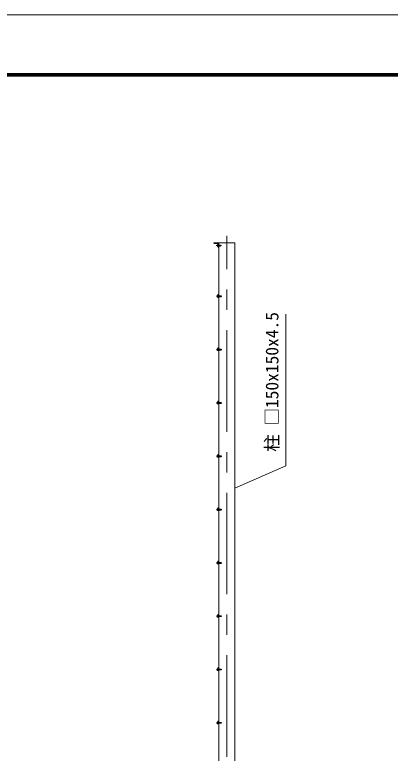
# Model space of a CAD drawing. Units: millimetres at full size; details may follow other scales. Extents: x -10500 to 10500, y -7425 to 7425.
# Drawn here: x -1535 to 1989, y 501 to 7425 of the extents above; entities that cross this region are included whole.
import ezdxf
from ezdxf.enums import TextEntityAlignment as Align

# ---------------------------------------------------------------- set-up
doc = ezdxf.new("R2010")
doc.units = ezdxf.units.MM
doc.header["$LTSCALE"] = 30
doc.linetypes.add('USER1', pattern=[50.8, 31.75, -6.35, 6.35, -6.35])
for name, color, linetype, lineweight in [('0-0_D-STR-TXT', 7, 'Continuous', 13), ('0-2_D-BMK', 2, 'USER1', 13), ('0-3_D-STR3', 3, 'Continuous', 13), ('0-4_D-STR1', 1, 'Continuous', 18), ('0-C_D-TTL', 7, 'Continuous', 18)]:
    doc.layers.add(name, color=color, linetype=linetype, lineweight=lineweight)
doc.styles.add('ＭＳ ゴシック', font='')
doc.styles.get('ＭＳ ゴシック').set_extended_font_data('MS Gothic')

msp = doc.modelspace()

# ---------------------------------------------------------------- linework, layer by layer
at = {"layer": '0-0_D-STR-TXT'}
msp.add_lwpolyline([(1009.39, 4617.68), (1009.39, 3195.32), (530.88, 2987.1)], dxfattribs=at)
at = {"layer": '0-2_D-BMK'}
for p, q in [((454.04, -2580.3), (454.04, 5351.7)), ((405.94, 5260.7), (355.94, 5260.7)), ((358.72, 4785.7), (408.72, 4785.7)), ((358.72, 4285.7), (408.72, 4285.7)), ((358.72, 3785.7), (408.72, 3785.7)), ((358.72, 3285.7), (408.72, 3285.7)), ((358.72, 2785.7), (408.72, 2785.7)), ((358.72, 2285.7), (408.72, 2285.7)), ((358.72, 1785.7), (408.72, 1785.7)), ((358.72, 1285.7), (408.72, 1285.7)), ((358.72, 785.7), (408.72, 785.7))]:
    msp.add_line(p, q, dxfattribs=at)
at = {"layer": '0-3_D-STR3'}
for p, q in [((368.04, 5268.95), (368.95, 5270.52)), ((368.04, 5268.95), (368.04, 5252.45)), ((368.95, 5270.52), (375.04, 5270.52)), ((368.95, 5265.61), (375.04, 5265.61)), ((375.04, 5270.52), (375.04, 5250.89)), ((379.04, 5265.7), (393.54, 5265.7)), ((379.04, 5264.8), (394.44, 5264.8)), ((393.54, 5265.7), (395.04, 5264.2)), ((395.04, 5264.2), (395.04, 5257.2)), ((368.04, 5252.45), (368.95, 5250.89)), ((368.95, 5255.8), (375.04, 5255.8)), ((368.95, 5250.89), (375.04, 5250.89)), ((379.04, 5256.6), (394.44, 5256.6)), ((379.04, 5255.7), (393.54, 5255.7)), ((365.74, 4792), (366.44, 4793.21)), ((365.74, 4792), (365.74, 4779.4)), ((365.74, 4779.4), (366.44, 4778.2)), ((371.04, 4793.21), (366.44, 4793.21)), ((371.04, 4789.46), (366.44, 4789.46)), ((371.04, 4781.95), (366.44, 4781.95)), ((371.04, 4778.2), (366.44, 4778.2)), ((371.04, 4798.7), (371.04, 4778.7)), ((371.04, 4793.21), (371.04, 4778.2)), ((374.04, 4801.7), (379.04, 4801.7)), ((374.04, 4798.2), (374.04, 4779.2)), ((374.04, 4789.7), (401.84, 4789.7)), ((374.04, 4788.95), (402.59, 4788.95)), ((374.04, 4782.45), (402.59, 4782.45)), ((374.04, 4781.7), (401.84, 4781.7)), ((374.54, 4798.7), (379.04, 4798.7)), ((374.54, 4778.7), (379.04, 4778.7)), ((379.04, 4801.7), (379.04, 4798.7)), ((379.04, 4778.7), (379.04, 4775.7)), ((401.84, 4789.7), (403.04, 4788.5)), ((401.84, 4789.7), (401.84, 4781.7)), ((401.84, 4781.7), (403.04, 4782.9)), ((403.04, 4788.5), (403.04, 4782.9)), ((374.04, 4775.7), (379.04, 4775.7)), ((365.74, 4292), (366.44, 4293.21)), ((371.04, 4293.21), (366.44, 4293.21)), ((371.04, 4298.7), (371.04, 4278.7)), ((371.04, 4293.21), (371.04, 4278.2)), ((374.04, 4301.7), (379.04, 4301.7)), ((374.04, 4298.2), (374.04, 4279.2)), ((374.54, 4298.7), (379.04, 4298.7)), ((379.04, 4301.7), (379.04, 4298.7)), ((365.74, 4292), (365.74, 4279.4)), ((365.74, 4279.4), (366.44, 4278.2)), ((371.04, 4289.46), (366.44, 4289.46)), ((371.04, 4281.95), (366.44, 4281.95)), ((371.04, 4278.2), (366.44, 4278.2)), ((374.04, 4289.7), (401.84, 4289.7)), ((374.04, 4288.95), (402.59, 4288.95)), ((374.04, 4282.45), (402.59, 4282.45)), ((374.04, 4281.7), (401.84, 4281.7)), ((374.04, 4275.7), (379.04, 4275.7)), ((374.54, 4278.7), (379.04, 4278.7)), ((379.04, 4278.7), (379.04, 4275.7)), ((401.84, 4289.7), (403.04, 4288.5)), ((401.84, 4289.7), (401.84, 4281.7)), ((401.84, 4281.7), (403.04, 4282.9)), ((403.04, 4288.5), (403.04, 4282.9)), ((365.74, 3792), (366.44, 3793.21)), ((365.74, 3792), (365.74, 3779.4)), ((365.74, 3779.4), (366.44, 3778.2)), ((371.04, 3793.21), (366.44, 3793.21)), ((371.04, 3789.46), (366.44, 3789.46)), ((371.04, 3781.95), (366.44, 3781.95)), ((371.04, 3778.2), (366.44, 3778.2)), ((371.04, 3798.7), (371.04, 3778.7)), ((371.04, 3793.21), (371.04, 3778.2)), ((374.04, 3801.7), (379.04, 3801.7)), ((374.04, 3798.2), (374.04, 3779.2)), ((374.04, 3789.7), (401.84, 3789.7)), ((374.04, 3788.95), (402.59, 3788.95)), ((374.04, 3782.45), (402.59, 3782.45)), ((374.04, 3781.7), (401.84, 3781.7)), ((374.04, 3775.7), (379.04, 3775.7)), ((374.54, 3798.7), (379.04, 3798.7)), ((374.54, 3778.7), (379.04, 3778.7)), ((379.04, 3801.7), (379.04, 3798.7)), ((379.04, 3778.7), (379.04, 3775.7)), ((401.84, 3789.7), (403.04, 3788.5)), ((401.84, 3789.7), (401.84, 3781.7)), ((401.84, 3781.7), (403.04, 3782.9)), ((403.04, 3788.5), (403.04, 3782.9)), ((365.74, 3292), (366.44, 3293.21)), ((365.74, 3292), (365.74, 3279.4)), ((365.74, 3279.4), (366.44, 3278.2)), ((371.04, 3293.21), (366.44, 3293.21)), ((371.04, 3289.46), (366.44, 3289.46)), ((371.04, 3281.95), (366.44, 3281.95)), ((371.04, 3278.2), (366.44, 3278.2)), ((371.04, 3298.7), (371.04, 3278.7)), ((371.04, 3293.21), (371.04, 3278.2)), ((374.04, 3301.7), (379.04, 3301.7)), ((374.04, 3298.2), (374.04, 3279.2)), ((374.04, 3289.7), (401.84, 3289.7)), ((374.04, 3288.95), (402.59, 3288.95)), ((374.04, 3282.45), (402.59, 3282.45)), ((374.04, 3281.7), (401.84, 3281.7)), ((374.04, 3275.7), (379.04, 3275.7)), ((374.54, 3298.7), (379.04, 3298.7)), ((374.54, 3278.7), (379.04, 3278.7)), ((379.04, 3301.7), (379.04, 3298.7)), ((379.04, 3278.7), (379.04, 3275.7)), ((401.84, 3289.7), (403.04, 3288.5)), ((401.84, 3289.7), (401.84, 3281.7)), ((401.84, 3281.7), (403.04, 3282.9)), ((403.04, 3288.5), (403.04, 3282.9)), ((365.74, 2792), (366.44, 2793.21)), ((365.74, 2792), (365.74, 2779.4)), ((365.74, 2779.4), (366.44, 2778.2)), ((371.04, 2793.21), (366.44, 2793.21)), ((371.04, 2789.46), (366.44, 2789.46)), ((371.04, 2781.95), (366.44, 2781.95)), ((371.04, 2778.2), (366.44, 2778.2)), ((371.04, 2798.7), (371.04, 2778.7)), ((371.04, 2793.21), (371.04, 2778.2)), ((374.04, 2801.7), (379.04, 2801.7)), ((374.04, 2798.2), (374.04, 2779.2)), ((374.04, 2789.7), (401.84, 2789.7)), ((374.04, 2788.95), (402.59, 2788.95)), ((374.04, 2782.45), (402.59, 2782.45)), ((374.04, 2781.7), (401.84, 2781.7)), ((374.04, 2775.7), (379.04, 2775.7)), ((374.54, 2798.7), (379.04, 2798.7)), ((374.54, 2778.7), (379.04, 2778.7)), ((379.04, 2801.7), (379.04, 2798.7)), ((379.04, 2778.7), (379.04, 2775.7)), ((401.84, 2789.7), (403.04, 2788.5)), ((401.84, 2789.7), (401.84, 2781.7)), ((401.84, 2781.7), (403.04, 2782.9)), ((403.04, 2788.5), (403.04, 2782.9)), ((365.74, 2292), (366.44, 2293.21)), ((365.74, 2292), (365.74, 2279.4)), ((371.04, 2293.21), (366.44, 2293.21)), ((371.04, 2289.46), (366.44, 2289.46)), ((371.04, 2298.7), (371.04, 2278.7)), ((371.04, 2293.21), (371.04, 2278.2)), ((374.04, 2301.7), (379.04, 2301.7)), ((374.04, 2298.2), (374.04, 2279.2)), ((374.04, 2289.7), (401.84, 2289.7)), ((374.04, 2288.95), (402.59, 2288.95)), ((374.54, 2298.7), (379.04, 2298.7)), ((379.04, 2301.7), (379.04, 2298.7)), ((401.84, 2289.7), (403.04, 2288.5)), ((401.84, 2289.7), (401.84, 2281.7)), ((403.04, 2288.5), (403.04, 2282.9)), ((365.74, 2279.4), (366.44, 2278.2)), ((371.04, 2281.95), (366.44, 2281.95)), ((371.04, 2278.2), (366.44, 2278.2)), ((374.04, 2282.45), (402.59, 2282.45)), ((374.04, 2281.7), (401.84, 2281.7)), ((374.04, 2275.7), (379.04, 2275.7)), ((374.54, 2278.7), (379.04, 2278.7)), ((379.04, 2278.7), (379.04, 2275.7)), ((401.84, 2281.7), (403.04, 2282.9)), ((374.04, 1801.7), (379.04, 1801.7)), ((379.04, 1801.7), (379.04, 1798.7)), ((365.74, 1792), (366.44, 1793.21)), ((365.74, 1792), (365.74, 1779.4)), ((365.74, 1779.4), (366.44, 1778.2)), ((371.04, 1793.21), (366.44, 1793.21)), ((371.04, 1789.46), (366.44, 1789.46)), ((371.04, 1781.95), (366.44, 1781.95)), ((371.04, 1778.2), (366.44, 1778.2)), ((371.04, 1798.7), (371.04, 1778.7)), ((371.04, 1793.21), (371.04, 1778.2)), ((374.04, 1798.2), (374.04, 1779.2)), ((374.04, 1789.7), (401.84, 1789.7)), ((374.04, 1788.95), (402.59, 1788.95)), ((374.04, 1782.45), (402.59, 1782.45)), ((374.04, 1781.7), (401.84, 1781.7)), ((374.04, 1775.7), (379.04, 1775.7)), ((374.54, 1798.7), (379.04, 1798.7)), ((374.54, 1778.7), (379.04, 1778.7)), ((379.04, 1778.7), (379.04, 1775.7)), ((401.84, 1789.7), (403.04, 1788.5)), ((401.84, 1789.7), (401.84, 1781.7)), ((401.84, 1781.7), (403.04, 1782.9)), ((403.04, 1788.5), (403.04, 1782.9)), ((365.74, 1292), (366.44, 1293.21)), ((365.74, 1292), (365.74, 1279.4)), ((365.74, 1279.4), (366.44, 1278.2)), ((371.04, 1293.21), (366.44, 1293.21)), ((371.04, 1289.46), (366.44, 1289.46)), ((371.04, 1281.95), (366.44, 1281.95)), ((371.04, 1278.2), (366.44, 1278.2)), ((371.04, 1298.7), (371.04, 1278.7)), ((371.04, 1293.21), (371.04, 1278.2)), ((374.04, 1301.7), (379.04, 1301.7)), ((374.04, 1298.2), (374.04, 1279.2)), ((374.04, 1289.7), (401.84, 1289.7)), ((374.04, 1288.95), (402.59, 1288.95)), ((374.04, 1282.45), (402.59, 1282.45)), ((374.04, 1281.7), (401.84, 1281.7)), ((374.04, 1275.7), (379.04, 1275.7)), ((374.54, 1298.7), (379.04, 1298.7)), ((374.54, 1278.7), (379.04, 1278.7)), ((379.04, 1301.7), (379.04, 1298.7)), ((379.04, 1278.7), (379.04, 1275.7)), ((401.84, 1289.7), (403.04, 1288.5)), ((401.84, 1289.7), (401.84, 1281.7)), ((401.84, 1281.7), (403.04, 1282.9)), ((403.04, 1288.5), (403.04, 1282.9)), ((365.74, 792), (366.44, 793.21)), ((365.74, 792), (365.74, 779.4)), ((365.74, 779.4), (366.44, 778.2)), ((371.04, 793.21), (366.44, 793.21)), ((371.04, 789.46), (366.44, 789.46)), ((371.04, 781.95), (366.44, 781.95)), ((371.04, 778.2), (366.44, 778.2)), ((371.04, 798.7), (371.04, 778.7)), ((371.04, 793.21), (371.04, 778.2)), ((374.04, 801.7), (379.04, 801.7)), ((374.04, 798.2), (374.04, 779.2)), ((374.04, 789.7), (401.84, 789.7)), ((374.04, 788.95), (402.59, 788.95)), ((374.04, 782.45), (402.59, 782.45)), ((374.04, 781.7), (401.84, 781.7)), ((374.04, 775.7), (379.04, 775.7)), ((374.54, 798.7), (379.04, 798.7)), ((374.54, 778.7), (379.04, 778.7)), ((379.04, 801.7), (379.04, 798.7)), ((379.04, 778.7), (379.04, 775.7)), ((401.84, 789.7), (403.04, 788.5)), ((401.84, 789.7), (401.84, 781.7)), ((401.84, 781.7), (403.04, 782.9)), ((403.04, 788.5), (403.04, 782.9))]:
    msp.add_line(p, q, dxfattribs=at)
msp.add_lwpolyline([(393.54, 5265.7), (393.54, 5255.7), (395.04, 5257.2)], dxfattribs=at)
for centre, radius, start, end in [((372.53, 5268.07), 4.34, 145.61575, 214.38425), ((384.43, 5260.7), 16.24, 162.41205, 197.58795), ((372.53, 5253.34), 4.34, 145.61575, 214.38425), ((369.18, 4791.33), 3.32, 145.61585, 214.38415), ((378.28, 4785.7), 12.42, 162.4121, 197.5879), ((369.18, 4780.08), 3.32, 145.61585, 214.38415), ((374.04, 4798.7), 3, 90, 180), ((374.04, 4778.7), 3, 180, 270), ((374.54, 4798.2), 0.5, 90, 180), ((374.54, 4779.2), 0.5, 180, 270), ((369.18, 4291.33), 3.32, 145.61585, 214.38415), ((374.04, 4298.7), 3, 90, 180), ((374.54, 4298.2), 0.5, 90, 180), ((378.28, 4285.7), 12.42, 162.4121, 197.5879), ((369.18, 4280.08), 3.32, 145.61585, 214.38415), ((374.04, 4278.7), 3, 180, 270), ((374.54, 4279.2), 0.5, 180, 270), ((369.18, 3791.33), 3.32, 145.61585, 214.38415), ((378.28, 3785.7), 12.42, 162.4121, 197.5879), ((369.18, 3780.08), 3.32, 145.61585, 214.38415), ((374.04, 3798.7), 3, 90, 180), ((374.04, 3778.7), 3, 180, 270), ((374.54, 3798.2), 0.5, 90, 180), ((374.54, 3779.2), 0.5, 180, 270), ((369.18, 3291.33), 3.32, 145.61585, 214.38415), ((378.28, 3285.7), 12.42, 162.4121, 197.5879), ((369.18, 3280.08), 3.32, 145.61585, 214.38415), ((374.04, 3298.7), 3, 90, 180), ((374.04, 3278.7), 3, 180, 270), ((374.54, 3298.2), 0.5, 90, 180), ((374.54, 3279.2), 0.5, 180, 270), ((369.18, 2791.33), 3.32, 145.61585, 214.38415), ((378.28, 2785.7), 12.42, 162.4121, 197.5879), ((369.18, 2780.08), 3.32, 145.61585, 214.38415), ((374.04, 2798.7), 3, 90, 180), ((374.04, 2778.7), 3, 180, 270), ((374.54, 2798.2), 0.5, 90, 180), ((374.54, 2779.2), 0.5, 180, 270), ((369.18, 2291.33), 3.32, 145.61585, 214.38415), ((378.28, 2285.7), 12.42, 162.4121, 197.5879), ((374.04, 2298.7), 3, 90, 180), ((374.54, 2298.2), 0.5, 90, 180), ((369.18, 2280.08), 3.32, 145.61585, 214.38415), ((374.04, 2278.7), 3, 180, 270), ((374.54, 2279.2), 0.5, 180, 270), ((374.04, 1798.7), 3, 90, 180), ((369.18, 1791.33), 3.32, 145.61585, 214.38415), ((378.28, 1785.7), 12.42, 162.4121, 197.5879), ((369.18, 1780.08), 3.32, 145.61585, 214.38415), ((374.04, 1778.7), 3, 180, 270), ((374.54, 1798.2), 0.5, 90, 180), ((374.54, 1779.2), 0.5, 180, 270), ((369.18, 1291.33), 3.32, 145.61585, 214.38415), ((378.28, 1285.7), 12.42, 162.4121, 197.5879), ((369.18, 1280.08), 3.32, 145.61585, 214.38415), ((374.04, 1298.7), 3, 90, 180), ((374.04, 1278.7), 3, 180, 270), ((374.54, 1298.2), 0.5, 90, 180), ((374.54, 1279.2), 0.5, 180, 270), ((369.18, 791.33), 3.32, 145.61585, 214.38415), ((378.28, 785.7), 12.42, 162.4121, 197.5879), ((369.18, 780.08), 3.32, 145.61585, 214.38415), ((374.04, 798.7), 3, 90, 180), ((374.04, 778.7), 3, 180, 270), ((374.54, 798.2), 0.5, 90, 180), ((374.54, 779.2), 0.5, 180, 270)]:
    msp.add_arc(centre, radius, start, end, dxfattribs=at)
at = {"layer": '0-4_D-STR1'}
for p, q in [((334.04, 5285.7), (334.04, 5284.7)), ((334.04, 5285.7), (374.04, 5285.7)), ((337.04, 5281.7), (370.54, 5281.7)), ((375.04, 5277.2), (375.04, 5243.7)), ((379.04, 5280.7), (379.04, 5240.7)), ((378.04, 5240.7), (379.04, 5240.7))]:
    msp.add_line(p, q, dxfattribs=at)
msp.add_lwpolyline([(529.04, 5285.7), (379.04, 5285.7), (379.04, -2514.3), (529.04, -2514.3)], close=True, dxfattribs=at)
for centre, radius, start, end in [((337.04, 5284.7), 3, 180, 270), ((370.54, 5277.2), 4.5, 0, 90), ((374.04, 5280.7), 5, 0, 90), ((378.04, 5243.7), 3, 180, 270)]:
    msp.add_arc(centre, radius, start, end, dxfattribs=at)
at = {"layer": '0-C_D-TTL', "color": 2}
msp.add_lwpolyline([(-10500, 7425), (10500, 7425), (10500, -7425), (-10500, -7425)], close=True, dxfattribs=at)
at = {"layer": '0-C_D-TTL'}
for points in [[(-9825, 6875), (9825, 6875), (9825, -6875), (-9825, -6875)], [(-9818.75, 6868.75), (9818.75, 6868.75), (9818.75, -6868.75), (-9818.75, -6868.75)], [(-9812.5, 6862.5), (9812.5, 6862.5), (9812.5, -6862.5), (-9812.5, -6862.5)], [(-9806.25, 6856.25), (9806.25, 6856.25), (9806.25, -6856.25), (-9806.25, -6856.25)], [(-9800, 6850), (9800, 6850), (9800, -6850), (-9800, -6850)]]:
    msp.add_lwpolyline(points, close=True, dxfattribs=at)

# ---------------------------------------------------------------- texts
at = {"layer": '0-0_D-STR-TXT', "style": 'ＭＳ ゴシック'}
msp.add_text('柱 □150x150x4.5', height=120.3, rotation=90, dxfattribs=at).set_placement((975.39, 3327.7), align=Align.BOTTOM_LEFT)

doc.saveas('drawing.dxf')
